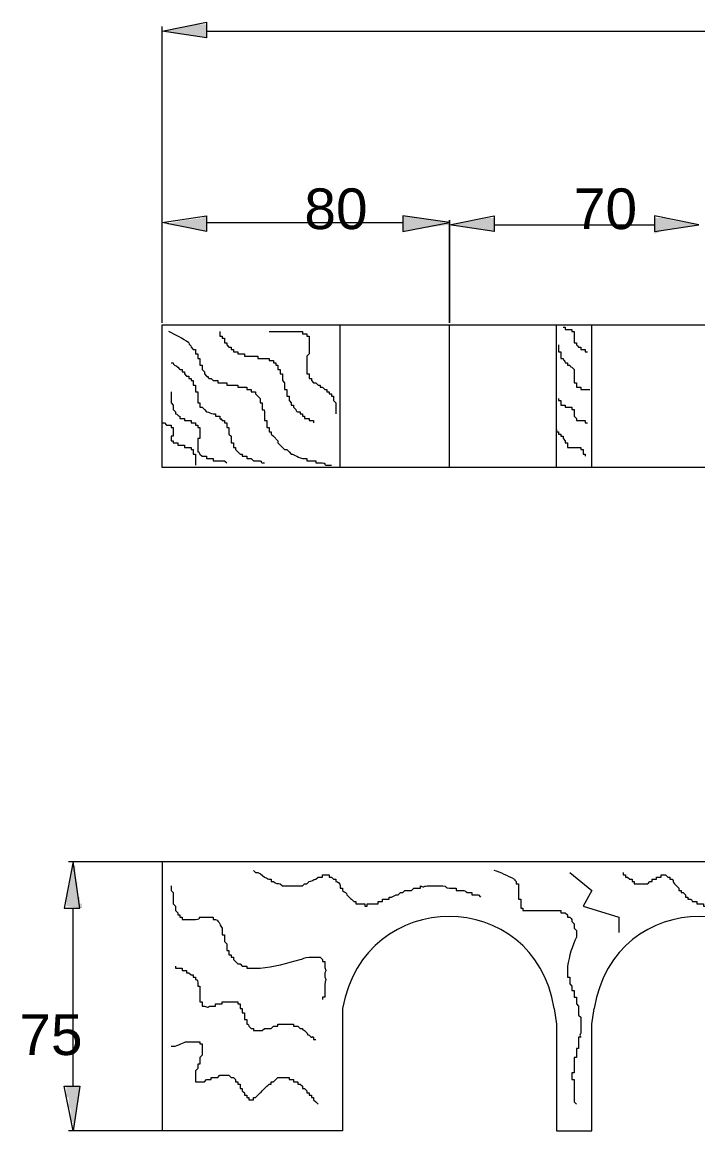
# Model space of a CAD drawing. Header units: millimetres. Extents: x -3009 to 55097, y -2803 to 5841.
# Drawn here: x 9559.6 to 9646.8, y 3608.8 to 3751.9 of the extents above; entities that cross this region are included whole.
import ezdxf

# ---------------------------------------------------------------- set-up
doc = ezdxf.new("R2010")
doc.units = ezdxf.units.MM
for name, color, linetype in [('PDF2_Geometry', 7, 'Continuous'), ('PDF2_Solid Fills', 7, 'Continuous'), ('PDF2_Text', 7, 'Continuous')]:
    doc.layers.add(name, color=color, linetype=linetype)
doc.styles.add('PDF F1', font='arial.ttf')

msp = doc.modelspace()

# ---------------------------------------------------------------- hatches: boundary and pattern name
at = {"layer": 'PDF2_Solid Fills', "transparency": 33554559}
for points in [[(9583.11, 3749.92), (9583.4, 3749.78), (9583.4, 3751.64), (9581.96, 3751.64), (9580.53, 3751.36), (9579.38, 3751.07), (9577.65, 3750.78), (9579.09, 3750.49)], [(9580.81, 3725.5), (9583.4, 3724.98), (9583.4, 3726.93), (9583.11, 3726.93), (9582.83, 3726.64), (9580.53, 3726.36), (9579.09, 3726.07), (9578.23, 3725.78)], [(9614.43, 3726.07), (9609.26, 3726.93), (9608.69, 3726.93), (9608.69, 3724.92), (9610.7, 3725.21), (9612.42, 3725.5), (9614.72, 3725.78)], [(9620.18, 3724.92), (9620.47, 3724.78), (9620.47, 3726.64), (9619.61, 3726.64), (9616.73, 3726.07), (9614.43, 3725.78), (9616.73, 3725.5), (9618.74, 3725.21)], [(9643.46, 3726.36), (9642.31, 3726.64), (9641.16, 3726.64), (9641.16, 3724.63), (9642.88, 3725.21), (9644.89, 3725.5), (9646.62, 3725.78), (9645.18, 3726.07)], [(9566.45, 3641.01), (9566.45, 3643.03), (9566.16, 3643.03), (9565.87, 3641.3), (9565.58, 3639.87), (9565.3, 3638.72), (9565.3, 3637.82), (9567.31, 3637.57), (9567.31, 3638.14), (9567.02, 3638.14), (9567.02, 3639), (9566.73, 3639), (9566.73, 3641.01)], [(9565.3, 3613.14), (9565.58, 3613.14), (9565.58, 3611.7), (9565.87, 3611.7), (9565.87, 3609.98), (9566.16, 3609.98), (9566.16, 3608.83), (9566.22, 3608.83), (9566.45, 3609.98), (9567.02, 3614), (9567.02, 3614.58), (9565.3, 3614.58)]]:
    msp.add_hatch(color=256, dxfattribs=at).paths.add_polyline_path(points)

# ---------------------------------------------------------------- linework, layer by layer
at = {"layer": 'PDF2_Geometry', "lineweight": 13}
for points in [[(9583.4, 3751.93), (9583.4, 3749.92), (9577.65, 3750.78)], [(9583.4, 3726.93), (9583.4, 3724.92), (9577.65, 3726.07)], [(9608.69, 3726.93), (9608.69, 3724.92), (9614.72, 3726.07)], [(9620.47, 3726.93), (9620.47, 3724.92), (9614.72, 3725.78)], [(9614.72, 3726.36), (9614.72, 3713.14)], [(9641.16, 3726.93), (9641.16, 3724.92), (9646.9, 3725.78)], [(9577.65, 3712.85), (9812.99, 3712.85), (9812.99, 3694.46), (9577.65, 3694.46)], [(9565.01, 3637.57), (9567.02, 3637.57), (9566.16, 3643.6)], [(9565.01, 3614.58), (9567.02, 3614.58), (9566.16, 3608.83)]]:
    msp.add_lwpolyline(points, close=True, dxfattribs=at)
for points in [[(9577.65, 3713.14), (9577.65, 3751.36)], [(9583.4, 3750.78), (9807.25, 3750.78)], [(9577.65, 3713.43), (9577.65, 3726.36)], [(9583.4, 3726.07), (9608.69, 3726.07)], [(9620.47, 3725.78), (9641.16, 3725.78)], [(9600.64, 3694.46), (9600.64, 3712.85)], [(9614.72, 3694.46), (9614.72, 3712.85)], [(9628.51, 3694.46), (9628.51, 3712.85)], [(9629.38, 3712.56), (9629.66, 3712.56), (9629.66, 3712.28), (9629.95, 3712.28), (9630.24, 3712.28), (9630.53, 3712.28), (9630.53, 3711.99), (9630.81, 3711.99), (9630.81, 3711.7)], [(9633.11, 3694.46), (9633.11, 3712.85)], [(9585.12, 3711.99), (9585.12, 3711.7), (9585.12, 3711.42), (9585.41, 3711.42), (9585.41, 3711.13), (9585.7, 3711.13), (9585.7, 3710.84), (9585.7, 3710.55), (9585.99, 3710.55), (9585.99, 3710.27), (9586.27, 3709.98), (9586.56, 3709.98), (9586.56, 3709.69), (9586.85, 3709.69), (9586.85, 3709.4), (9587.14, 3709.4), (9587.42, 3709.4), (9587.42, 3709.12), (9587.71, 3709.12), (9588, 3709.12), (9588.29, 3709.12), (9588.29, 3708.83), (9588.57, 3708.83), (9589.15, 3708.83), (9589.43, 3708.83), (9589.72, 3708.83), (9590.01, 3708.83), (9590.01, 3708.54), (9590.58, 3708.54), (9590.87, 3708.54), (9591.16, 3708.54), (9591.45, 3708.54), (9591.45, 3708.25), (9591.73, 3708.25), (9592.02, 3708.25), (9592.02, 3707.97), (9592.31, 3707.97), (9592.31, 3707.68), (9592.6, 3707.68), (9592.6, 3707.39), (9592.6, 3707.11), (9592.88, 3707.11), (9592.88, 3706.82), (9592.88, 3706.53), (9593.17, 3706.53), (9593.17, 3706.24), (9593.17, 3705.96), (9593.17, 3705.67), (9593.46, 3705.38), (9593.46, 3705.09), (9593.46, 3704.81), (9593.46, 3704.52), (9593.74, 3704.52), (9593.74, 3704.23), (9593.74, 3703.94), (9593.74, 3703.66), (9594.03, 3703.66), (9594.03, 3703.37), (9594.03, 3703.08), (9594.32, 3702.79), (9594.32, 3702.51), (9594.61, 3702.51), (9594.61, 3702.22), (9594.89, 3701.93)], [(9591.45, 3711.99), (9591.73, 3711.99)], [(9592.6, 3711.99), (9592.88, 3711.99)], [(9593.74, 3711.99), (9594.03, 3711.99)], [(9594.89, 3711.99), (9595.18, 3711.99), (9595.47, 3711.99), (9595.76, 3711.99), (9595.76, 3711.7), (9596.04, 3711.7), (9596.33, 3711.7), (9596.33, 3711.42), (9596.62, 3711.42), (9596.62, 3711.13), (9596.62, 3710.84)], [(9630.81, 3711.42), (9630.81, 3711.13)], [(9630.81, 3710.84), (9630.81, 3710.55), (9631.1, 3710.55), (9631.1, 3710.27)], [(9581.39, 3709.98), (9581.68, 3709.69), (9581.96, 3709.69), (9581.96, 3709.4), (9581.96, 3709.12), (9582.25, 3709.12), (9582.25, 3708.83), (9582.25, 3708.54), (9582.54, 3708.54), (9582.54, 3708.25), (9582.54, 3707.97), (9582.54, 3707.68), (9582.83, 3707.68), (9582.83, 3707.39), (9582.83, 3707.11), (9583.11, 3706.82), (9583.11, 3706.53), (9583.4, 3706.24)], [(9596.62, 3709.69), (9596.62, 3709.4), (9596.62, 3709.12), (9596.33, 3708.83), (9596.33, 3708.54), (9596.33, 3708.25)], [(9596.62, 3710.27), (9596.62, 3709.98)], [(9628.8, 3710.27), (9628.8, 3709.98), (9628.8, 3709.69), (9628.8, 3709.4), (9629.09, 3709.4), (9629.09, 3709.12), (9629.09, 3708.83), (9629.09, 3708.54), (9629.38, 3708.54)], [(9631.39, 3709.98), (9631.67, 3709.98), (9631.67, 3709.69), (9631.96, 3709.69), (9632.25, 3709.69), (9632.25, 3709.4), (9632.54, 3709.4)], [(9578.8, 3707.97), (9579.09, 3707.97)], [(9629.66, 3707.97), (9629.95, 3707.97), (9629.95, 3707.68), (9630.24, 3707.68)], [(9579.66, 3707.39), (9579.95, 3707.11), (9580.24, 3707.11), (9580.24, 3706.82), (9580.53, 3706.82), (9580.53, 3706.53), (9580.81, 3706.24), (9581.1, 3706.24), (9581.1, 3705.96), (9581.39, 3705.96), (9581.39, 3705.67), (9581.68, 3705.67), (9581.68, 3705.38), (9581.68, 3705.09), (9581.96, 3705.09), (9581.96, 3704.81), (9581.96, 3704.52), (9581.96, 3704.23), (9582.25, 3704.23), (9582.25, 3703.94), (9582.25, 3703.37), (9582.25, 3703.08), (9582.25, 3702.79), (9582.54, 3702.79), (9582.54, 3702.51), (9582.54, 3702.22), (9582.83, 3702.22), (9583.11, 3701.93), (9583.4, 3701.65)], [(9596.33, 3707.68), (9596.33, 3707.39)], [(9596.33, 3707.11), (9596.33, 3706.82), (9596.33, 3706.53), (9596.62, 3706.53), (9596.62, 3706.24), (9596.62, 3705.96), (9596.91, 3705.96), (9596.91, 3705.67), (9597.19, 3705.38), (9597.48, 3705.38), (9597.77, 3705.09), (9598.06, 3705.09), (9598.06, 3704.81), (9598.34, 3704.81), (9598.63, 3704.52), (9598.92, 3704.52), (9598.92, 3704.23), (9599.2, 3704.23), (9599.2, 3703.94), (9599.49, 3703.94), (9599.49, 3703.66), (9599.78, 3703.66), (9599.78, 3703.37), (9599.78, 3703.08), (9600.07, 3702.79), (9600.07, 3702.51), (9600.07, 3702.22), (9600.07, 3701.93)], [(9630.53, 3707.39), (9630.81, 3707.11), (9630.81, 3706.82), (9630.81, 3706.53), (9630.81, 3705.96)], [(9583.69, 3705.96), (9583.97, 3705.96), (9584.26, 3705.67), (9584.55, 3705.67), (9584.84, 3705.67), (9584.84, 3705.38), (9585.12, 3705.38), (9585.41, 3705.38)], [(9585.99, 3705.38), (9585.99, 3705.09), (9586.27, 3705.09), (9586.56, 3705.09), (9586.85, 3705.09), (9587.14, 3705.09), (9587.42, 3705.09), (9587.42, 3704.81), (9587.71, 3704.81), (9588, 3704.81), (9588.29, 3704.81), (9588.57, 3704.81), (9588.57, 3704.52), (9588.86, 3704.52), (9589.15, 3704.52), (9589.15, 3704.23), (9589.43, 3704.23), (9589.72, 3704.23), (9589.72, 3703.94), (9590.01, 3703.66), (9590.3, 3703.37), (9590.3, 3703.08), (9590.3, 3702.79), (9590.58, 3702.79), (9590.58, 3702.51), (9590.58, 3702.22), (9590.58, 3701.93)], [(9630.81, 3705.38), (9631.1, 3705.38), (9631.1, 3705.09), (9631.1, 3704.81), (9631.39, 3704.81), (9631.67, 3704.81), (9631.67, 3704.52), (9631.96, 3704.52), (9632.25, 3704.52), (9632.54, 3704.52), (9632.82, 3704.52)], [(9578.8, 3704.23), (9578.8, 3703.66)], [(9578.8, 3703.08), (9578.8, 3702.79), (9579.09, 3702.51), (9579.09, 3702.22), (9579.09, 3701.93), (9579.38, 3701.65), (9579.38, 3701.36)], [(9628.8, 3703.37), (9628.8, 3703.08), (9629.09, 3703.08), (9629.09, 3702.79), (9629.09, 3702.51), (9629.38, 3702.51), (9629.66, 3702.51), (9629.66, 3702.22), (9629.95, 3702.22), (9630.24, 3702.22), (9630.53, 3702.22), (9630.53, 3701.93), (9630.81, 3701.93), (9630.81, 3701.65)], [(9579.95, 3701.07), (9579.95, 3700.78), (9580.24, 3700.78), (9580.53, 3700.78), (9580.53, 3700.5), (9580.81, 3700.5), (9581.1, 3700.5), (9581.39, 3700.5), (9581.39, 3700.21), (9581.68, 3700.21), (9581.96, 3700.21), (9581.96, 3699.92), (9582.25, 3699.92), (9582.25, 3699.63), (9582.54, 3699.63), (9582.54, 3699.35), (9582.54, 3699.06)], [(9584.26, 3701.36), (9584.55, 3701.36), (9584.55, 3701.07), (9584.84, 3701.07), (9585.12, 3701.07), (9585.12, 3700.78)], [(9590.87, 3701.65), (9590.87, 3701.36)], [(9590.87, 3700.78), (9590.87, 3700.5), (9591.16, 3700.5), (9591.16, 3700.21), (9591.16, 3699.92), (9591.16, 3699.63), (9591.45, 3699.63), (9591.45, 3699.35), (9591.45, 3699.06), (9591.73, 3699.06), (9591.73, 3698.77), (9592.02, 3698.48), (9592.6, 3697.91), (9592.6, 3697.62), (9592.88, 3697.34), (9593.17, 3697.05)], [(9595.18, 3701.65), (9595.47, 3701.65), (9595.47, 3701.36), (9595.76, 3701.36), (9595.76, 3701.07), (9596.04, 3701.07), (9596.04, 3700.78), (9596.33, 3700.78), (9596.62, 3700.78), (9596.62, 3700.5)], [(9600.07, 3701.65), (9600.07, 3701.36)], [(9630.81, 3701.36), (9630.81, 3701.07), (9631.1, 3700.78), (9631.1, 3700.5), (9631.39, 3700.5), (9631.67, 3700.5), (9631.96, 3700.5)], [(9577.65, 3700.21), (9577.94, 3700.21), (9578.23, 3699.92), (9578.52, 3699.92), (9578.8, 3699.92), (9578.8, 3699.63), (9579.09, 3699.63), (9579.09, 3699.06), (9579.09, 3698.77), (9579.09, 3698.48), (9578.8, 3698.48), (9578.8, 3697.91), (9579.09, 3697.91), (9579.09, 3697.62), (9579.38, 3697.62), (9579.66, 3697.62), (9579.66, 3697.34), (9579.95, 3697.34), (9580.24, 3697.34), (9580.53, 3697.34), (9580.53, 3697.05), (9580.81, 3697.05), (9581.1, 3697.05), (9581.39, 3697.05), (9581.39, 3696.76), (9581.68, 3696.76), (9581.68, 3696.47), (9581.68, 3696.19), (9581.96, 3696.19), (9581.96, 3695.9), (9581.96, 3695.61), (9581.96, 3695.32)], [(9585.41, 3700.5), (9585.7, 3700.5), (9585.7, 3700.21), (9585.99, 3700.21), (9585.99, 3699.92), (9585.99, 3699.63), (9586.27, 3699.63), (9586.27, 3699.35), (9586.27, 3699.06), (9586.27, 3698.77), (9586.56, 3698.48), (9586.56, 3698.2), (9586.56, 3697.91), (9586.56, 3697.62), (9586.85, 3697.62), (9586.85, 3697.34), (9586.85, 3697.05), (9587.14, 3697.05), (9587.14, 3696.76), (9587.42, 3696.47), (9587.71, 3696.19), (9588, 3696.19), (9588, 3695.9), (9588.29, 3695.9), (9588.57, 3695.9), (9588.57, 3695.61), (9588.86, 3695.61), (9589.15, 3695.61), (9589.43, 3695.32), (9589.72, 3695.32), (9590.01, 3695.32), (9590.3, 3695.32)], [(9597.19, 3700.5), (9597.19, 3700.21)], [(9628.51, 3699.35), (9628.51, 3699.06), (9628.8, 3699.06), (9628.8, 3698.77), (9629.09, 3698.77), (9629.09, 3698.48), (9629.38, 3698.48), (9629.38, 3698.2), (9629.66, 3697.91), (9629.66, 3697.62), (9629.95, 3697.62), (9629.95, 3697.34), (9629.95, 3697.05), (9630.24, 3697.05), (9630.53, 3697.05)], [(9632.25, 3700.5), (9632.25, 3700.21), (9632.54, 3700.21)], [(9582.54, 3698.77), (9582.54, 3698.2), (9582.25, 3698.2), (9582.25, 3697.91), (9582.25, 3697.62), (9582.25, 3697.34)], [(9582.25, 3697.05), (9582.25, 3696.76), (9582.25, 3696.47)], [(9593.46, 3696.76), (9593.74, 3696.76), (9594.03, 3696.47), (9594.32, 3696.19)], [(9630.81, 3697.05), (9631.1, 3697.05), (9631.67, 3697.05), (9631.67, 3696.76), (9631.96, 3696.76), (9631.96, 3696.47), (9631.96, 3696.19), (9632.25, 3696.19), (9632.25, 3695.9)], [(9581.96, 3695.04), (9581.96, 3694.75)], [(9582.54, 3696.19), (9582.83, 3695.9), (9583.11, 3695.9), (9583.4, 3695.9), (9583.4, 3695.61), (9583.69, 3695.61), (9583.97, 3695.61), (9584.26, 3695.61), (9584.26, 3695.32), (9584.55, 3695.32), (9584.84, 3695.32), (9585.12, 3695.32), (9585.41, 3695.32), (9585.7, 3695.32), (9585.99, 3695.04)], [(9590.58, 3695.04), (9590.87, 3695.04)], [(9595.76, 3695.61), (9596.04, 3695.61), (9596.33, 3695.61), (9596.33, 3695.32), (9596.62, 3695.32), (9596.91, 3695.32), (9597.19, 3695.32), (9597.48, 3695.32), (9597.48, 3695.04), (9597.77, 3695.04), (9598.06, 3695.04), (9598.34, 3695.04)], [(9598.92, 3694.75), (9599.2, 3694.75), (9599.49, 3694.75)], [(9565.58, 3643.6), (9577.65, 3643.6), (9577.65, 3608.83), (9565.58, 3608.83)], [(9577.65, 3643.6), (9812.99, 3643.6), (9812.99, 3608.83), (9790, 3608.83), (9790, 3622.62), (9789.72, 3624.64)], [(9589.43, 3642.45), (9589.72, 3642.16), (9590.01, 3642.16)], [(9630.24, 3642.16), (9633.11, 3639.87), (9631.96, 3637.85), (9636.56, 3636.42), (9636.56, 3634.41)], [(9637.13, 3642.16), (9637.13, 3641.88), (9637.42, 3641.88), (9637.42, 3641.59), (9637.71, 3641.59), (9638, 3641.3), (9638.28, 3641.3), (9638.28, 3641.01), (9638.57, 3641.01), (9638.57, 3640.73), (9638.86, 3640.73), (9639.15, 3640.73), (9639.72, 3640.73), (9640.01, 3640.73), (9640.3, 3640.73), (9640.58, 3641.01), (9640.87, 3641.01), (9640.87, 3641.3), (9641.16, 3641.3), (9641.44, 3641.3), (9641.44, 3641.59), (9641.73, 3641.59), (9642.02, 3641.59), (9642.02, 3641.88), (9642.59, 3641.88), (9642.88, 3641.59), (9643.17, 3641.59), (9643.17, 3641.3), (9643.46, 3641.3)], [(9590.87, 3641.59), (9590.87, 3641.59)], [(9591.73, 3641.3), (9591.73, 3641.01), (9592.02, 3641.01)], [(9592.88, 3640.73), (9593.17, 3640.44), (9593.46, 3640.44), (9593.74, 3640.44), (9594.32, 3640.44)], [(9595.18, 3640.44), (9595.47, 3640.44), (9595.76, 3640.44), (9596.04, 3640.73), (9596.33, 3640.73), (9596.62, 3641.01)], [(9597.48, 3641.3), (9597.77, 3641.59), (9598.06, 3641.59), (9598.34, 3641.59), (9598.34, 3641.88), (9598.63, 3641.88), (9598.92, 3641.88), (9599.2, 3641.88), (9599.2, 3641.59), (9599.49, 3641.59), (9599.78, 3641.3), (9600.07, 3641.3), (9600.07, 3641.01)], [(9623.34, 3641.01), (9623.34, 3640.73), (9623.63, 3640.73), (9623.63, 3640.44), (9623.63, 3640.15), (9623.63, 3639.87), (9623.63, 3639.58)], [(9643.74, 3640.73), (9644.03, 3640.44), (9644.32, 3640.15), (9644.32, 3639.87), (9644.61, 3639.87), (9644.61, 3639.58), (9644.89, 3639.58), (9645.18, 3639.29), (9645.18, 3639), (9645.47, 3639), (9645.47, 3638.72), (9645.76, 3638.72)], [(9578.8, 3640.44), (9578.8, 3640.15), (9578.8, 3639.87), (9579.09, 3639.58), (9579.09, 3639.29), (9579.09, 3639), (9579.09, 3638.72), (9579.09, 3638.43), (9579.09, 3638.14), (9579.38, 3637.85), (9579.38, 3637.57), (9579.38, 3637.28), (9579.66, 3636.99), (9579.66, 3636.7), (9579.95, 3636.7), (9579.95, 3636.42), (9580.24, 3636.42), (9580.24, 3636.13), (9580.53, 3636.13), (9580.81, 3636.13), (9581.39, 3636.13), (9581.68, 3636.13), (9581.96, 3636.13)], [(9600.64, 3640.44), (9600.64, 3640.15), (9600.93, 3640.15), (9600.93, 3639.87)], [(9601.5, 3639.29), (9601.79, 3639)], [(9602.37, 3638.43), (9602.65, 3638.43), (9602.65, 3638.14), (9602.94, 3638.14), (9603.23, 3638.14), (9603.8, 3638.14), (9603.8, 3637.85), (9604.09, 3637.85), (9604.09, 3638.14), (9604.66, 3638.14), (9604.95, 3638.14), (9605.24, 3638.14), (9605.53, 3638.14), (9605.53, 3638.43), (9605.81, 3638.43), (9606.1, 3638.43), (9606.1, 3638.72), (9606.39, 3638.72), (9606.68, 3638.72), (9606.96, 3638.72), (9606.96, 3639), (9607.25, 3639), (9607.83, 3639.29), (9608.11, 3639.29), (9608.4, 3639.58), (9608.69, 3639.58), (9608.97, 3639.87), (9609.26, 3639.87), (9609.55, 3639.87), (9609.84, 3639.87), (9610.12, 3640.15), (9610.41, 3640.15), (9610.7, 3640.15), (9610.99, 3640.15), (9610.99, 3640.44)], [(9611.85, 3640.44), (9612.14, 3640.44)], [(9613, 3640.44), (9613.57, 3640.44), (9613.86, 3640.44)], [(9614.72, 3640.15), (9615.01, 3640.15), (9615.3, 3640.15), (9615.58, 3640.15), (9615.58, 3639.87), (9615.87, 3639.87), (9616.16, 3639.87)], [(9617.02, 3639.58), (9617.31, 3639.58), (9617.59, 3639.58), (9617.59, 3639.29), (9617.88, 3639.29), (9618.17, 3639.29), (9618.46, 3639.29), (9618.74, 3639)], [(9623.63, 3639), (9623.63, 3638.72), (9623.92, 3638.72)], [(9623.92, 3638.14), (9623.92, 3637.85), (9623.92, 3637.57), (9624.2, 3637.57), (9624.2, 3637.28), (9624.49, 3637.28)], [(9646.04, 3638.43), (9646.33, 3638.43), (9646.62, 3638.43), (9646.62, 3638.14), (9646.9, 3638.14), (9647.19, 3638.14), (9647.48, 3638.14), (9647.48, 3637.85), (9647.77, 3637.85), (9648.34, 3637.85), (9648.63, 3637.85)], [(9566.16, 3614.58), (9566.16, 3637.57)], [(9582.54, 3636.42), (9582.83, 3636.42), (9583.97, 3636.42), (9584.26, 3636.42), (9584.26, 3636.13), (9584.55, 3636.13)], [(9626.22, 3637.28), (9626.5, 3637.28), (9627.36, 3637.28), (9627.94, 3637.28), (9628.23, 3637.28), (9628.51, 3637.28), (9628.8, 3637.28), (9629.09, 3637.28), (9629.09, 3636.99), (9629.38, 3636.99), (9629.66, 3636.99), (9629.95, 3636.7), (9629.95, 3636.42), (9630.24, 3636.42)], [(9585.41, 3634.98), (9585.41, 3634.69), (9585.41, 3634.41), (9585.41, 3634.12), (9585.7, 3634.12), (9585.7, 3633.83)], [(9630.53, 3635.84), (9630.81, 3635.55), (9630.81, 3635.27), (9630.81, 3634.98), (9631.1, 3634.69), (9631.1, 3634.12)], [(9585.7, 3633.26), (9585.99, 3632.97), (9585.99, 3632.68), (9585.99, 3632.39), (9585.99, 3632.11), (9586.27, 3632.11), (9586.27, 3631.82), (9586.27, 3631.53), (9586.56, 3631.53), (9586.56, 3631.24), (9586.85, 3631.24), (9586.85, 3630.96), (9587.14, 3630.67), (9587.42, 3630.38), (9587.71, 3630.38), (9588, 3630.1), (9588.29, 3630.1), (9588.57, 3630.1), (9588.57, 3629.81), (9588.86, 3629.81), (9589.15, 3629.81), (9589.43, 3629.81)], [(9596.62, 3631.24), (9596.62, 3631.24)], [(9597.48, 3631.24), (9597.77, 3631.24), (9598.06, 3631.24), (9598.34, 3630.96), (9598.34, 3630.67), (9598.63, 3630.67), (9598.63, 3630.38), (9598.63, 3630.1)], [(9579.38, 3630.1), (9579.38, 3629.81), (9579.66, 3629.81), (9579.95, 3629.81), (9580.24, 3629.81), (9580.24, 3629.52), (9580.53, 3629.52), (9580.81, 3629.52), (9580.81, 3629.23), (9581.1, 3629.23), (9581.39, 3628.95), (9581.68, 3628.95), (9581.68, 3628.66), (9581.96, 3628.66), (9581.96, 3628.37)], [(9598.63, 3629.23), (9598.63, 3628.66)], [(9629.95, 3629.52), (9629.95, 3628.95), (9629.95, 3628.66), (9630.24, 3628.66), (9630.24, 3628.37), (9630.24, 3628.08), (9630.24, 3627.8), (9630.53, 3627.51), (9630.53, 3627.22), (9630.53, 3626.93), (9630.81, 3626.93), (9630.81, 3626.65), (9630.81, 3626.36), (9630.81, 3626.07), (9631.1, 3626.07), (9631.1, 3625.79), (9631.1, 3625.5), (9631.1, 3625.21), (9631.39, 3624.92), (9631.39, 3624.64), (9631.39, 3624.35), (9631.39, 3624.06), (9631.39, 3623.77), (9631.67, 3623.49), (9631.67, 3623.2), (9631.67, 3622.62)], [(9582.25, 3627.8), (9582.25, 3627.51), (9582.54, 3627.51), (9582.54, 3627.22), (9582.54, 3626.65), (9582.54, 3625.79), (9582.54, 3625.5), (9582.83, 3625.5), (9582.83, 3625.21), (9582.83, 3624.92), (9583.11, 3624.92)], [(9598.63, 3627.51), (9598.63, 3627.22)], [(9583.97, 3624.92), (9584.26, 3624.92), (9584.55, 3624.92), (9584.55, 3625.21), (9584.84, 3625.21), (9585.12, 3625.21), (9585.41, 3625.21), (9585.41, 3625.5), (9585.7, 3625.5), (9585.99, 3625.5), (9586.27, 3625.5), (9586.85, 3625.5), (9587.14, 3625.5), (9587.42, 3625.5), (9587.42, 3625.21), (9587.71, 3625.21), (9587.71, 3624.92), (9587.71, 3624.64), (9588, 3624.64), (9588, 3624.35), (9588, 3624.06), (9588.29, 3624.06), (9588.29, 3623.77), (9588.29, 3623.49), (9588.29, 3623.2), (9588.57, 3623.2), (9588.57, 3622.91), (9588.57, 3622.62)], [(9598.63, 3626.07), (9598.34, 3626.07), (9598.34, 3625.79)], [(9600.93, 3624.64), (9600.93, 3622.62), (9600.93, 3608.83), (9577.65, 3608.83)], [(9628.23, 3624.64), (9628.51, 3622.62), (9628.51, 3608.83), (9633.11, 3608.83), (9633.11, 3622.62), (9633.4, 3624.64)], [(9588.86, 3622.34), (9589.15, 3622.05), (9589.43, 3622.05), (9589.43, 3621.76), (9589.72, 3621.76)], [(9590.01, 3621.76), (9590.3, 3621.76), (9590.58, 3621.76), (9590.87, 3622.05), (9591.16, 3622.05), (9591.45, 3622.05), (9591.73, 3622.05), (9592.02, 3622.34), (9592.31, 3622.34), (9592.6, 3622.34), (9592.6, 3622.62), (9592.88, 3622.62), (9593.17, 3622.62), (9593.74, 3622.62)], [(9594.03, 3622.62), (9594.32, 3622.62), (9594.61, 3622.62), (9594.61, 3622.34), (9594.89, 3622.34), (9595.18, 3622.34), (9595.47, 3622.05), (9595.76, 3622.05)], [(9631.67, 3622.05), (9631.67, 3621.47)], [(9596.04, 3621.76), (9596.33, 3621.47)], [(9596.62, 3621.19), (9596.62, 3621.19)], [(9597.19, 3620.9), (9597.19, 3620.61), (9597.48, 3620.61)], [(9631.67, 3620.9), (9631.39, 3620.9), (9631.39, 3620.61), (9631.39, 3620.33), (9631.39, 3620.04), (9631.39, 3619.75), (9631.39, 3619.46), (9631.1, 3619.46)], [(9578.8, 3619.75), (9579.09, 3619.75)], [(9580.81, 3620.33), (9581.1, 3620.33)], [(9581.68, 3620.33), (9581.96, 3620.33), (9582.25, 3620.33), (9582.54, 3620.33), (9582.54, 3620.04), (9582.83, 3620.04), (9582.83, 3619.75)], [(9582.83, 3618.89), (9582.83, 3618.6), (9582.54, 3618.31), (9582.54, 3618.03), (9582.54, 3617.74), (9582.54, 3617.45), (9582.25, 3617.45), (9582.25, 3617.16), (9582.25, 3616.88), (9581.96, 3616.59), (9581.96, 3616.3), (9581.96, 3616.02), (9581.96, 3615.73), (9581.96, 3615.15), (9582.54, 3615.15), (9582.83, 3615.15), (9583.11, 3615.15), (9583.4, 3615.44), (9583.69, 3615.44), (9583.97, 3615.44), (9583.97, 3615.73), (9584.26, 3615.73), (9584.55, 3615.73), (9584.84, 3615.73), (9585.12, 3616.02), (9585.41, 3616.02), (9586.27, 3616.02), (9586.56, 3615.73), (9586.85, 3615.73), (9587.14, 3615.44), (9587.14, 3615.15), (9587.42, 3615.15), (9587.42, 3614.87), (9587.71, 3614.87), (9587.71, 3614.58), (9587.71, 3614.29), (9588, 3614.29), (9588, 3614), (9588.29, 3613.72), (9588.29, 3613.43), (9588.57, 3613.43), (9588.57, 3613.14), (9588.86, 3613.14), (9588.86, 3612.85), (9589.43, 3612.85), (9589.43, 3613.14), (9589.72, 3613.14), (9590.01, 3613.43)], [(9631.1, 3618.89), (9631.1, 3618.6), (9631.1, 3618.31), (9630.81, 3618.31), (9630.81, 3618.03), (9630.81, 3617.74), (9630.81, 3617.45), (9630.81, 3617.16)], [(9630.81, 3616.59), (9630.81, 3616.3), (9630.53, 3616.3), (9630.53, 3615.44), (9630.81, 3615.44), (9630.81, 3615.15)], [(9591.45, 3614.87), (9591.73, 3614.87), (9591.73, 3615.15), (9592.02, 3615.15), (9592.31, 3615.44), (9592.6, 3615.73), (9592.88, 3615.73), (9593.74, 3615.73), (9594.03, 3615.73), (9594.03, 3615.44), (9594.32, 3615.44), (9594.61, 3615.44), (9594.61, 3615.15), (9594.89, 3615.15), (9595.18, 3615.15), (9595.18, 3614.87), (9595.47, 3614.87), (9595.76, 3614.58), (9595.76, 3614.29), (9596.04, 3614.29), (9596.33, 3614), (9596.33, 3613.72), (9596.62, 3613.72), (9596.62, 3613.43), (9596.91, 3613.43), (9596.91, 3613.14), (9597.19, 3613.14), (9597.19, 3612.85), (9597.48, 3612.57), (9597.77, 3612.28)], [(9590.58, 3614), (9590.87, 3614.29)], [(9630.81, 3614.58), (9630.81, 3614.29)], [(9630.81, 3613.72), (9630.81, 3613.43)], [(9630.81, 3612.85), (9630.81, 3612.57), (9631.1, 3612.28)]]:
    msp.add_lwpolyline(points, dxfattribs=at)
for centre, radius, start, end in [((9570.47, 3694.46), 19.29, 56.5467, 65.3441), ((9614.87, 3626.36), 17.04, 61.2739, 70.8012), ((9644.22, 3627.75), 14.46, 155.1321, 170.6624), ((9587.06, 3656.57), 26.95, 276.8883, 288.1694)]:
    msp.add_arc(centre, radius, start, end, dxfattribs=at)
for points in [[(9591.73, 3711.99), (9592.31, 3711.99), (9592.31, 3711.99), (9592.6, 3711.99)], [(9592.88, 3711.99), (9593.17, 3711.99), (9593.46, 3711.99), (9593.74, 3711.99)], [(9594.03, 3711.99), (9594.89, 3711.99), (9594.32, 3711.99), (9594.89, 3711.99)], [(9596.62, 3710.84), (9596.62, 3710.55), (9596.62, 3710.55), (9596.62, 3710.27)], [(9630.81, 3711.7), (9630.81, 3711.7), (9630.81, 3711.42), (9630.81, 3711.42)], [(9630.81, 3711.13), (9630.81, 3711.13), (9630.81, 3710.84), (9630.81, 3710.84)], [(9581.1, 3710.55), (9581.1, 3710.27), (9581.39, 3710.27), (9581.39, 3709.98)], [(9596.62, 3709.98), (9596.62, 3709.98), (9596.62, 3709.98), (9596.62, 3709.69)], [(9631.1, 3710.27), (9631.1, 3710.27), (9631.1, 3710.27), (9631.39, 3709.98)], [(9579.09, 3707.97), (9579.09, 3707.68), (9579.38, 3707.68), (9579.66, 3707.39)], [(9596.33, 3708.25), (9596.33, 3707.97), (9596.33, 3707.97), (9596.33, 3707.68)], [(9629.38, 3708.54), (9629.38, 3708.25), (9629.66, 3708.25), (9629.66, 3707.97)], [(9583.4, 3706.24), (9583.69, 3705.96), (9583.4, 3706.53), (9583.69, 3705.96)], [(9596.33, 3707.39), (9596.33, 3707.39), (9596.33, 3707.11), (9596.33, 3707.11)], [(9630.24, 3707.68), (9630.24, 3707.68), (9630.24, 3707.39), (9630.53, 3707.39)], [(9585.41, 3705.38), (9585.99, 3705.38), (9585.41, 3705.38), (9585.99, 3705.38)], [(9630.81, 3705.96), (9630.81, 3705.96), (9630.81, 3705.67), (9630.81, 3705.38)], [(9578.8, 3703.66), (9578.8, 3703.37), (9578.8, 3703.37), (9578.8, 3703.08)], [(9590.58, 3701.93), (9590.58, 3701.65), (9590.87, 3702.22), (9590.87, 3701.65)], [(9579.38, 3701.36), (9579.66, 3701.36), (9579.66, 3701.07), (9579.95, 3701.07)], [(9583.4, 3701.65), (9583.69, 3701.65), (9583.97, 3701.36), (9584.26, 3701.36)], [(9585.12, 3700.78), (9585.41, 3700.5), (9585.12, 3701.07), (9585.41, 3700.5)], [(9590.87, 3701.36), (9590.87, 3701.07), (9590.87, 3701.07), (9590.87, 3700.78)], [(9594.89, 3701.93), (9594.89, 3701.65), (9595.18, 3701.65), (9595.18, 3701.65)], [(9600.07, 3701.93), (9600.07, 3701.93), (9600.07, 3701.93), (9600.07, 3701.65)], [(9630.81, 3701.65), (9630.81, 3701.36), (9630.81, 3701.36), (9630.81, 3701.36)], [(9596.62, 3700.5), (9596.91, 3700.5), (9596.91, 3700.5), (9597.19, 3700.5)], [(9631.96, 3700.5), (9631.96, 3700.5), (9631.96, 3700.5), (9632.25, 3700.5)], [(9582.54, 3699.06), (9582.54, 3699.06), (9582.54, 3698.77), (9582.54, 3698.77)], [(9582.25, 3697.34), (9582.25, 3697.34), (9582.25, 3697.05), (9582.25, 3697.05)], [(9582.25, 3696.47), (9582.54, 3696.47), (9582.25, 3696.47), (9582.54, 3696.19)], [(9593.17, 3697.05), (9593.46, 3696.76), (9593.17, 3697.05), (9593.46, 3696.76)], [(9630.53, 3697.05), (9630.53, 3697.05), (9630.81, 3697.05), (9630.81, 3697.05)], [(9581.96, 3695.32), (9581.96, 3695.32), (9581.96, 3695.04), (9581.96, 3695.04)], [(9590.3, 3695.32), (9590.58, 3695.32), (9590.3, 3695.04), (9590.58, 3695.04)], [(9594.32, 3696.19), (9594.61, 3696.19), (9595.47, 3695.61), (9595.76, 3695.61)], [(9598.34, 3695.04), (9598.92, 3695.04), (9598.34, 3694.75), (9598.92, 3694.75)], [(9590.01, 3642.16), (9590.01, 3642.16), (9590.58, 3641.88), (9590.87, 3641.59)], [(9590.87, 3641.59), (9591.45, 3641.3), (9591.16, 3641.3), (9591.73, 3641.3)], [(9592.02, 3641.01), (9592.31, 3640.73), (9592.6, 3640.73), (9592.88, 3640.73)], [(9596.62, 3641.01), (9596.91, 3641.01), (9597.19, 3641.3), (9597.48, 3641.3)], [(9600.07, 3641.01), (9600.35, 3641.01), (9600.64, 3640.73), (9600.64, 3640.44)], [(9623.05, 3641.3), (9623.34, 3641.01), (9623.05, 3641.3), (9623.34, 3641.01)], [(9643.46, 3641.3), (9643.74, 3641.01), (9643.46, 3641.01), (9643.74, 3640.73)], [(9594.32, 3640.44), (9594.61, 3640.44), (9594.89, 3640.44), (9595.18, 3640.44)], [(9628.23, 3624.64), (9625.64, 3640.44), (9603.8, 3640.44), (9600.93, 3624.64)], [(9600.93, 3639.87), (9601.22, 3639.58), (9601.5, 3639.58), (9601.5, 3639.29)], [(9610.99, 3640.44), (9611.56, 3640.15), (9611.27, 3640.44), (9611.85, 3640.44)], [(9612.14, 3640.44), (9612.42, 3640.44), (9612.71, 3640.44), (9613, 3640.44)], [(9613.86, 3640.44), (9614.43, 3640.44), (9614.15, 3640.15), (9614.72, 3640.15)], [(9616.16, 3639.87), (9616.45, 3639.87), (9616.73, 3639.87), (9617.02, 3639.58)], [(9623.63, 3639.58), (9623.63, 3639.58), (9623.63, 3639.29), (9623.63, 3639)], [(9660.7, 3624.64), (9657.82, 3640.44), (9635.99, 3640.44), (9633.4, 3624.64)], [(9601.79, 3639), (9602.08, 3638.72), (9602.08, 3638.72), (9602.37, 3638.43)], [(9623.92, 3638.72), (9623.92, 3638.43), (9623.92, 3638.43), (9623.92, 3638.14)], [(9645.76, 3638.72), (9645.76, 3638.72), (9646.04, 3638.72), (9646.04, 3638.43)], [(9581.96, 3636.13), (9582.83, 3636.13), (9582.25, 3636.42), (9582.54, 3636.42)], [(9624.49, 3637.28), (9625.07, 3637.28), (9625.64, 3637.28), (9626.22, 3637.28)], [(9630.24, 3636.42), (9630.53, 3636.13), (9630.53, 3636.13), (9630.53, 3635.84)], [(9584.55, 3636.13), (9585.12, 3635.84), (9585.12, 3635.27), (9585.41, 3634.98)], [(9585.7, 3633.83), (9585.7, 3633.54), (9585.7, 3633.26), (9585.7, 3633.26)], [(9631.1, 3634.12), (9631.1, 3634.12), (9631.1, 3633.83), (9631.1, 3633.83)], [(9595.47, 3630.96), (9595.76, 3630.96), (9596.04, 3631.24), (9596.62, 3631.24)], [(9596.62, 3631.24), (9597.19, 3631.24), (9596.91, 3631.24), (9597.48, 3631.24)], [(9589.43, 3629.81), (9589.72, 3629.81), (9590.01, 3629.81), (9590.3, 3629.81)], [(9598.63, 3630.1), (9598.63, 3629.52), (9598.92, 3629.81), (9598.63, 3629.23)], [(9629.95, 3630.1), (9629.95, 3629.81), (9629.95, 3629.81), (9629.95, 3629.52)], [(9581.96, 3628.37), (9582.25, 3628.37), (9582.25, 3628.08), (9582.25, 3627.8)], [(9598.63, 3628.66), (9598.92, 3628.08), (9598.63, 3628.37), (9598.63, 3627.51)], [(9598.63, 3627.22), (9598.63, 3626.65), (9598.63, 3626.65), (9598.63, 3626.07)], [(9583.11, 3624.92), (9583.97, 3624.64), (9583.4, 3624.92), (9583.97, 3624.92)], [(9588.57, 3622.62), (9588.57, 3622.62), (9588.86, 3622.62), (9588.86, 3622.34)], [(9593.74, 3622.62), (9593.74, 3622.62), (9594.03, 3622.62), (9594.03, 3622.62)], [(9595.76, 3622.05), (9595.76, 3621.76), (9595.76, 3622.05), (9596.04, 3621.76)], [(9631.67, 3622.62), (9631.67, 3622.34), (9631.67, 3622.05), (9631.67, 3622.05)], [(9589.72, 3621.76), (9589.72, 3621.76), (9590.01, 3621.76), (9590.01, 3621.76)], [(9596.33, 3621.47), (9596.33, 3621.47), (9596.33, 3621.19), (9596.62, 3621.19)], [(9596.62, 3621.19), (9597.19, 3620.61), (9596.91, 3621.19), (9597.19, 3620.9)], [(9631.67, 3621.47), (9631.67, 3621.19), (9631.39, 3621.47), (9631.67, 3620.9)], [(9579.09, 3619.75), (9579.66, 3619.75), (9580.53, 3620.33), (9580.81, 3620.33)], [(9581.1, 3620.33), (9581.68, 3620.33), (9581.1, 3620.33), (9581.68, 3620.33)], [(9582.83, 3619.75), (9582.83, 3619.46), (9582.83, 3619.18), (9582.83, 3618.89)], [(9631.1, 3619.46), (9631.1, 3619.18), (9631.1, 3619.46), (9631.1, 3618.89)], [(9630.81, 3617.16), (9630.81, 3616.88), (9630.81, 3616.59), (9630.81, 3616.59)], [(9590.87, 3614.29), (9591.16, 3614.58), (9591.16, 3614.58), (9591.45, 3614.87)], [(9630.81, 3615.15), (9630.81, 3614.87), (9630.81, 3614.87), (9630.81, 3614.58)], [(9590.01, 3613.43), (9590.3, 3613.72), (9590.3, 3613.72), (9590.58, 3614)], [(9630.81, 3614.29), (9630.81, 3614), (9630.81, 3613.72), (9630.81, 3613.72)], [(9630.81, 3613.43), (9630.81, 3612.85), (9630.81, 3613.14), (9630.81, 3612.85)]]:
    msp.add_open_spline(points, degree=3, dxfattribs=at)

# ---------------------------------------------------------------- texts
at = {"layer": 'PDF2_Text', "char_height": 5.251, "attachment_point": 4, "style": 'PDF F1'}
for s, insert in [('80', (9596, 3727.81)), ('70', (9630.77, 3727.81)), ('75', (9559.23, 3621.2))]:
    msp.add_mtext(s, dxfattribs=dict(at, insert=insert))

doc.saveas('drawing.dxf')
